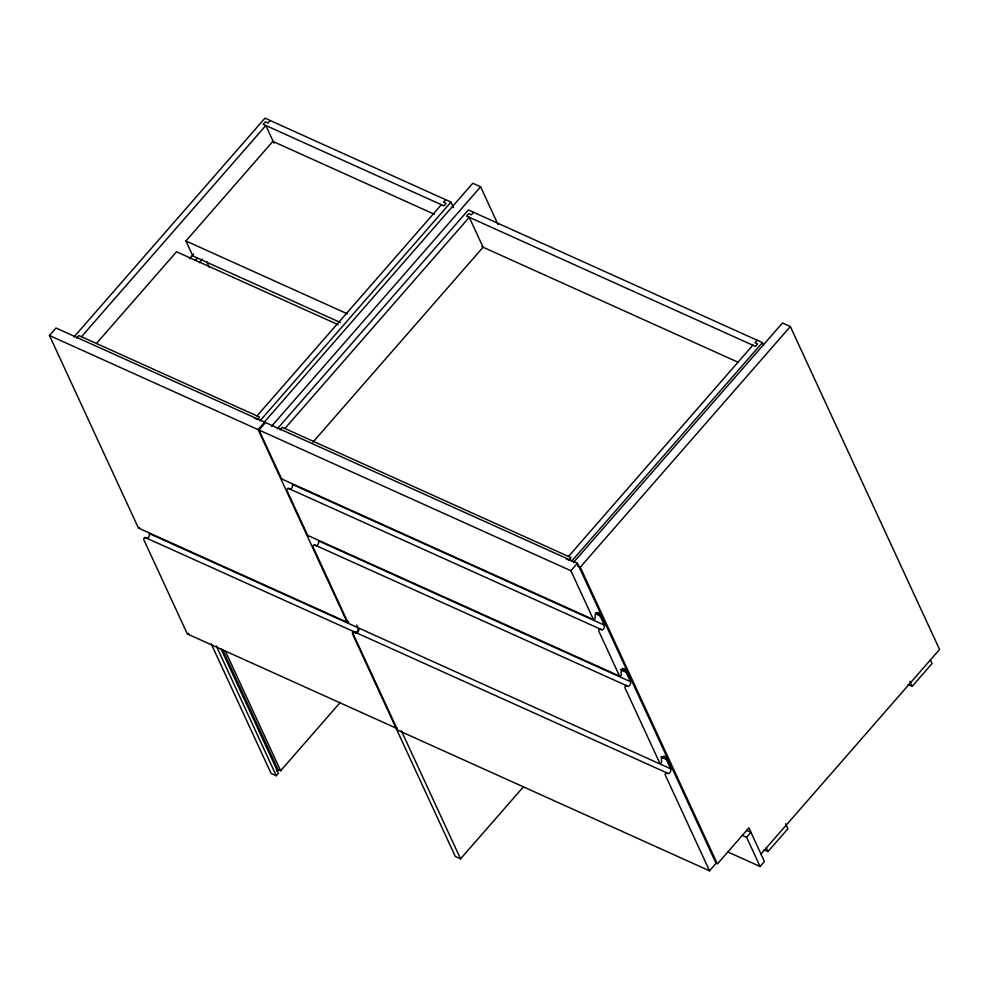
<?xml version="1.0" encoding="UTF-8"?>
<svg xmlns="http://www.w3.org/2000/svg" width="989" height="989" viewBox="0 0 989 989"><rect width="100%" height="100%" fill="white"/><g stroke="black" fill="none" stroke-linecap="round" stroke-linejoin="round"><path stroke-width="1.48" d="M139.659 527.718A1.484 0.878 -65.7 0 1 138.324 527.817L49.45 335.494L55.965 328.014L264.632 422.155L258.104 429.622L346.978 621.957A1.484 0.878 -65.7 0 0 348.536 621.549M73.928 337.026L264.953 118.173L450.959 202.09L453.531 207.653M76.685 338.04L78.86 335.555L259.637 417.111L257.461 419.596L254.841 418.421M81.469 336.73L265.831 125.504L274.002 143.195M270.182 120.522L268.007 123.019L265.386 121.832L263.222 124.33L443.999 205.885L446.163 203.4L443.554 202.213L445.73 199.729M96.662 343.257L176.512 251.775L338.102 324.676M340.389 322.513L192.843 255.953L185.932 240.982L272.853 141.39L434.455 214.292M189.505 258.735L193.56 254.086M195.241 260.503L197.281 258.178M199.358 262.666L202.399 259.18M257.016 415.924L441.378 204.711M259.934 420.943L450.959 202.09M263.717 422.785L472.779 183.262L480.617 186.797L498.06 224.552M282.285 478.96A1.484 0.878 -65.7 0 1 281.457 478.664L258.982 430.017L265.497 422.55L577.391 563.26L600.743 613.773L599.655 615.022L595.44 613.118M271.555 426.321L480.617 186.797M277.353 428.806L468.378 209.952L762.42 342.602L763.669 345.309M280.11 429.819L282.285 427.322L571.098 557.623L568.922 560.12L566.314 558.933M284.894 428.509L469.256 217.283L483.089 247.225L312.907 442.194M473.607 212.301L471.432 214.798L468.823 213.612L466.647 216.109L755.46 346.397L757.636 343.912L755.015 342.738L757.191 340.241M276.574 771.235L278.02 769.578L222.537 649.489M211.213 643.851L271.06 773.373L276.29 775.735L278.465 773.237L221.042 648.969M278.02 769.578L280.629 770.752L340.401 702.277M568.477 556.448L752.839 345.223M571.395 561.455L762.42 342.602M573.435 562.518L782.497 322.995L790.335 326.531L939.55 649.464L760.986 854.039M599.655 615.022L598.79 613.155A2.967 1.755 -65.7 0 0 596.107 613.353A2.967 1.755 -65.7 0 0 595.168 617.297A1.484 0.878 -65.7 0 1 594.686 619.275A1.484 0.878 -65.7 0 1 593.351 619.374L570.876 570.727L577.391 563.26M727.78 851.925L760.096 866.5L764.435 861.53L748.883 827.842L717.371 863.953L580.259 567.216L790.335 326.531M625.753 671.519L624.9 669.652A2.967 1.755 -65.7 0 0 622.217 669.862A2.967 1.755 -65.7 0 0 621.277 673.806A1.484 0.878 -65.7 0 1 620.795 675.771A1.484 0.878 -65.7 0 1 619.46 675.883L598.889 631.353A1.484 0.878 -65.7 0 1 599.359 629.375A1.484 0.878 -65.7 0 1 600.694 629.276A2.967 1.755 -65.7 0 0 603.377 629.066A2.967 1.755 -65.7 0 0 604.316 625.122L600.002 615.776L601.077 614.528L626.841 670.282L625.753 671.519L621.549 669.627M395.971 728.04L455.323 856.499L460.553 858.86L523.552 786.688M627.187 671.024L667.13 757.463L666.042 758.711L665.177 756.845A2.967 1.755 -65.7 0 0 662.506 757.042A2.967 1.755 -65.7 0 0 661.554 760.986A1.484 0.878 -65.7 0 1 661.085 762.964A1.484 0.878 -65.7 0 1 659.75 763.063L624.999 687.85A1.484 0.878 -65.7 0 1 625.468 685.884A1.484 0.878 -65.7 0 1 626.803 685.773A2.967 1.755 -65.7 0 0 629.486 685.575A2.967 1.755 -65.7 0 0 630.426 681.631L626.099 672.273L627.187 671.024L624.38 669.763M670.715 768.812L666.388 759.453L667.476 758.217L716.061 863.36L709.546 870.827L397.64 730.117L353.382 634.32A1.484 0.878 -65.7 0 1 353.852 632.354A1.484 0.878 -65.7 0 1 355.187 632.255A2.967 1.755 -65.7 0 0 357.87 632.045A2.967 1.755 -65.7 0 0 358.809 628.102L670.715 768.812A2.967 1.755 -65.7 0 1 669.763 772.755A2.967 1.755 -65.7 0 1 667.093 772.965A1.484 0.878 -65.7 0 0 665.758 773.064A1.484 0.878 -65.7 0 0 665.276 775.042L709.546 870.827M760.096 866.5L746.608 837.312L750.96 832.342L746.744 830.439M763.891 849.712L767.983 851.554L787.899 828.733L785.6 823.738M908.05 684.549L912.142 686.391L932.058 663.57L930.328 659.824M481.878 246.669L738.449 362.419M185.932 240.982L347.522 313.896M577.65 566.042L580.259 567.216M49.45 335.494L258.104 429.622M258.982 430.017L570.876 570.727M595.786 613.872L600.002 615.776M281.791 478.997L593.697 619.707M604.316 625.122L292.423 484.412A2.967 1.755 -65.7 0 1 290.457 489.147M308.135 535.519A1.484 0.878 -65.7 0 1 307.567 535.16L286.983 490.643A1.484 0.878 -65.7 0 1 287.465 488.665A1.484 0.878 -65.7 0 1 288.8 488.566L600.694 629.276M622.081 668.391L624.9 669.652M620.486 669.738L626.099 672.273M307.9 535.494L619.794 676.204M630.426 681.631L318.532 540.921A2.967 1.755 -65.7 0 1 318.211 543.925A2.967 1.755 -65.7 0 1 316.047 545.78M348.672 622.637A1.484 0.878 -65.7 0 1 347.844 622.353L313.093 547.14A1.484 0.878 -65.7 0 1 313.575 545.162A1.484 0.878 -65.7 0 1 314.91 545.063L626.803 685.773M661.826 756.808L666.042 758.711M660.776 756.919L666.388 759.453M138.658 528.151L347.312 622.291M355.459 632.577A2.967 1.755 -65.7 0 0 357.622 630.722A2.967 1.755 -65.7 0 0 357.944 627.706L149.29 533.578A2.967 1.755 -65.7 0 1 148.338 537.522A2.967 1.755 -65.7 0 1 145.667 537.719A1.484 0.878 -65.7 0 0 144.332 537.818A1.484 0.878 -65.7 0 0 143.85 539.796L187.255 633.714A1.484 0.878 -65.7 0 0 188.812 633.319M145.667 537.719L354.322 631.86A2.967 1.755 -65.7 0 0 355.002 632.515M355.187 632.255L667.093 772.965M742.393 835.421L746.608 837.312M187.589 634.048L396.243 728.188M909.831 681.409L912.142 686.391M766.252 847.808L767.983 851.554M206.689 261.615L209.285 267.215M356.708 625.036L357.944 627.706M401.349 730.735L460.553 858.86M225.146 650.675L280.629 770.752M216.282 645.879L276.29 775.735M396.997 727.991A1.484 0.878 -65.7 0 1 395.909 727.855L352.517 633.937A1.484 0.878 -65.7 0 1 352.986 631.959A1.484 0.878 -65.7 0 1 354.322 631.86M289.085 488.974A2.967 1.755 -65.7 0 1 288.8 488.566M315.194 545.483A2.967 1.755 -65.7 0 1 314.91 545.063"/></g></svg>
